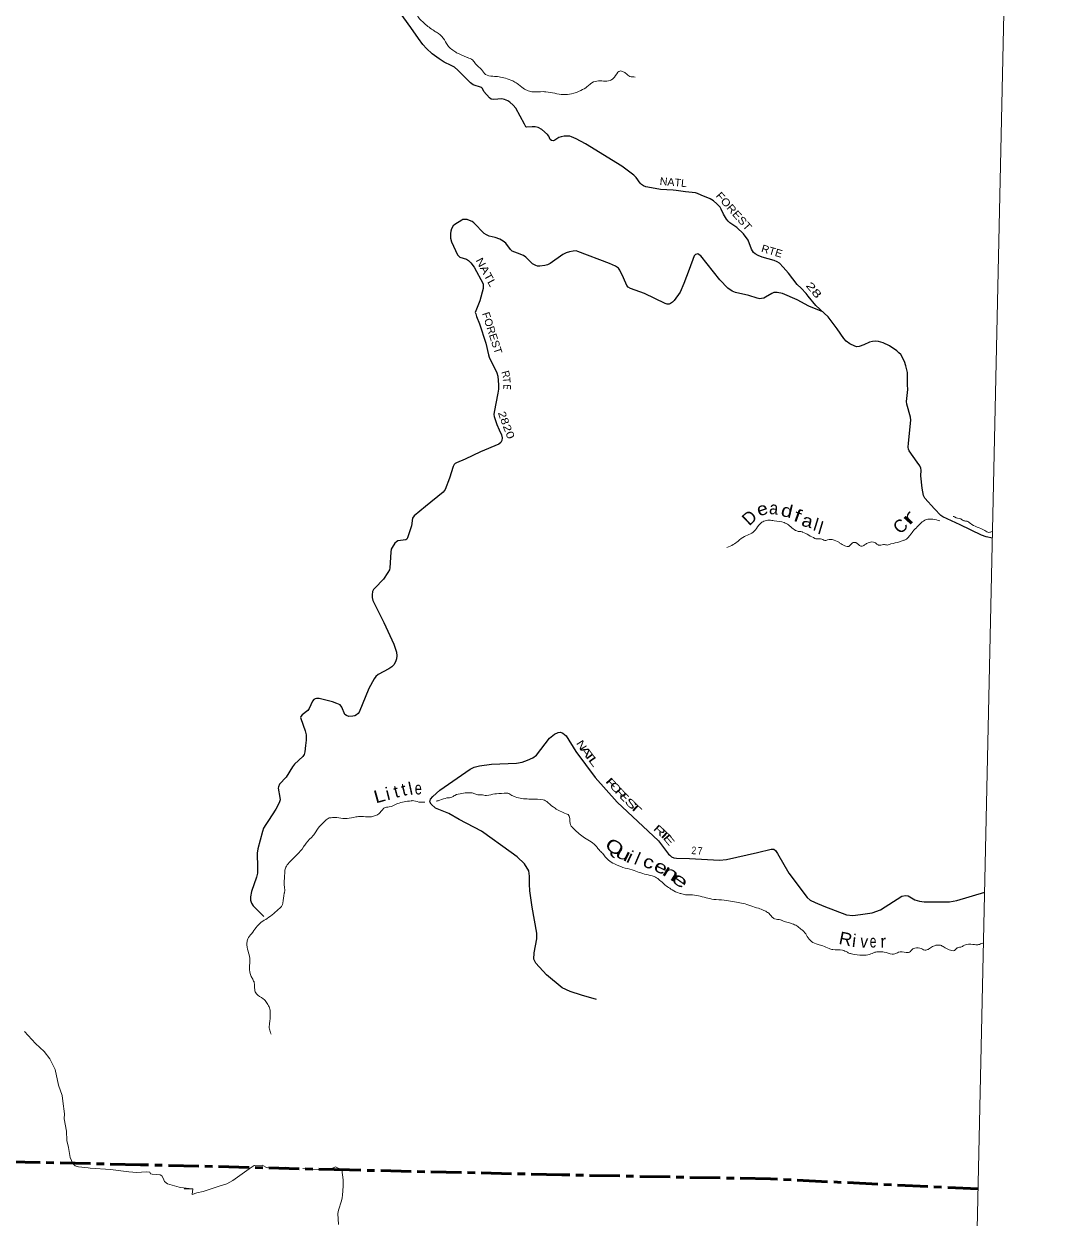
# Model space of a CAD drawing. Header units: feet. Extents: x -745759 to -493183, y 5472 to 195788.
# Drawn here: x -509306 to -493183, y 139782 to 158611 of the extents above; entities that cross this region are included whole.
import ezdxf
from ezdxf.enums import TextEntityAlignment as Align

# ---------------------------------------------------------------- set-up
doc = ezdxf.new("R2010")
doc.units = ezdxf.units.FT
doc.header["$LTSCALE"] = 80
doc.linetypes.add('DOT_DASHED', pattern=[7.7, 5, -1.2, 0.3, -1.2])
doc.linetypes.add('LONG_DASH_SHORT_DASH', pattern=[9.9, 6, -1.2, 1.5, -1.2])
for name, color, linetype, lineweight in [('11', 7, 'LONG_DASH_SHORT_DASH', 60), ('29', 7, 'Continuous', 25), ('39', 7, 'Continuous', 13), ('4', 7, 'Continuous', 13), ('44', 7, 'DOT_DASHED', 13)]:
    doc.layers.add(name, color=color, linetype=linetype, lineweight=lineweight)
doc.layers.add('30', color=7, linetype='Continuous')
doc.layers.add('41', color=7, linetype='Continuous')

msp = doc.modelspace()

# ---------------------------------------------------------------- linework, layer by layer
at = {"layer": '11'}
msp.add_lwpolyline([(-494256.43, 140240.87), (-497529.8, 140399.67), (-500822.87, 140464.02), (-504171.89, 140541.5), (-507464.61, 140623.9), (-510757.52, 140696.27), (-514064.29, 140778.94), (-517931.33, 140852.5), (-520678.25, 140922.22), (-523964.95, 141004.5), (-525139.88, 141032.44)], dxfattribs=at)
at = {"layer": '29'}
for points in [[(-503080.43, 158379.64), (-503204.25, 158556.59), (-503424.17, 158860.64), (-503597.71, 159085.79), (-503710.06, 159219.11), (-503750.45, 159256.5), (-503900.69, 159362.99), (-503938.12, 159400.25), (-503975.1, 159446.31), (-504089.02, 159642.51), (-504122.21, 159688.85), (-504131.8, 159703.3), (-504226.49, 159778.9), (-504240.85, 159799.38), (-504288.75, 159950.27), (-504337.7, 160089.36), (-504344.16, 160239.85)], [(-500595.88, 156798), (-500666.43, 156832.52), (-500696.1, 156841.07), (-500786.62, 156838.4), (-500832.11, 156830.47), (-500867.54, 156817.54), (-500934.38, 156775.21), (-500953.13, 156768.67), (-500983.47, 156771.11), (-501002.94, 156787.45), (-501026.43, 156838.66), (-501049.31, 156866.35), (-501135.92, 156943.83), (-501195.39, 156978.8), (-501240.17, 156989.1), (-501287.59, 156990.19), (-501374.2, 156983.45), (-501387.45, 156989.1), (-501411.23, 157032.12), (-501546.02, 157280.77), (-501586.88, 157331.94), (-501640.19, 157378.41), (-501672.79, 157399.48), (-501723.64, 157419.75), (-501768.93, 157428.14), (-501830.05, 157425.34), (-501902.54, 157420.39), (-501934.61, 157426.09), (-501964.22, 157447.37), (-502050.34, 157544.9), (-502073.7, 157593.93), (-502089.05, 157607.64), (-502220.68, 157651.7), (-502261.88, 157681.94), (-502334.75, 157757.66), (-502462.41, 157883.87), (-502516.54, 157926.54), (-502565.24, 157955.58), (-502678.59, 158007.39), (-502757.73, 158060.7), (-502866.4, 158140.51), (-502954.27, 158221.28), (-503015.68, 158287.1), (-503080.43, 158379.64)], [(-494030.55, 150502.65), (-494127.13, 150522.2), (-494199.79, 150549.06), (-494539.96, 150712.09), (-494814.42, 150836.46), (-494845.09, 150859.92), (-494942.08, 150962.68), (-495094.86, 151131.38), (-495118.15, 151176.15), (-495139.31, 151290.45), (-495156.78, 151485.23), (-495154.97, 151575.28), (-495159.89, 151607.6), (-495173.38, 151640.78), (-495215.92, 151702.67), (-495344.39, 151879.04), (-495354.39, 151907.89), (-495356.44, 151936.54), (-495351.52, 152001.46), (-495316.74, 152363.91), (-495320.64, 152412.43), (-495379.09, 152615.5), (-495384.05, 152658.04), (-495365.56, 152845.9), (-495367.81, 152920.13), (-495371.25, 153112.69), (-495393.25, 153217.85), (-495415.37, 153285.8), (-495477.05, 153397.01), (-495503.71, 153426.63), (-495537.91, 153458.07), (-495652.7, 153533.96), (-495752.03, 153583.55), (-495826.89, 153602.65), (-495870.08, 153607.36), (-495923.03, 153602.65), (-495966.97, 153590.74), (-496056.35, 153551.96), (-496131.37, 153524.99), (-496166.44, 153520.78), (-496197.64, 153527.98), (-496281.13, 153567.31), (-496336.21, 153606.75), (-496375.68, 153648.92), (-496476.6, 153800.81), (-496622.77, 153993.48), (-496813.5, 154172.76), (-496936.71, 154316.96), (-496969.87, 154359.56), (-497049.04, 154442.87), (-497107.19, 154501.97), (-497247.72, 154678.5), (-497329.83, 154775.97), (-497389.6, 154836.88), (-497424.38, 154859.4), (-497470.12, 154878.31), (-497661.75, 154935.29), (-497727.11, 154959.69), (-497771.18, 154983.03), (-497800.74, 155006.77), (-497831.71, 155058.12), (-497882.62, 155199.24), (-497956.55, 155302.61), (-498058.8, 155398.37), (-498171.53, 155476.24), (-498195.5, 155500.04), (-498222.1, 155532.79), (-498270.82, 155612.06), (-498308, 155688.35), (-498326.47, 155723.17), (-498375.46, 155776.04), (-498428.69, 155821.39), (-498480.16, 155853.79), (-498621.5, 155912.02), (-498681.3, 155937.04), (-498715.19, 155945.49), (-498869.59, 155961.81), (-499016.76, 155984.11), (-499067.92, 155990.82), (-499262.66, 156001.72), (-499464.87, 156036.79), (-499495.4, 156043.47), (-499532.22, 156059.84), (-499562.9, 156076.22), (-499588.03, 156098.77), (-499650.85, 156188.79), (-499687.5, 156226.57), (-499873.16, 156365.68), (-500449.68, 156721.12), (-500594.61, 156797.46), (-500595.88, 156798)], [(-501520.56, 154996), (-501603.81, 155029.68), (-501631.48, 155052.17), (-501707.16, 155152.47), (-501744.36, 155182.89), (-501799.21, 155215.92), (-501871.33, 155245.52), (-501968.99, 155265.04), (-502011.03, 155284.3), (-502046.72, 155308.03), (-502210.36, 155475.87), (-502236.45, 155495.32), (-502275.81, 155512.71), (-502314.68, 155524.99), (-502357.63, 155529.09), (-502382.18, 155527.04), (-502400.76, 155516.51), (-502511.05, 155449.26), (-502535.59, 155424.7), (-502563.49, 155377.12), (-502572.41, 155344.87), (-502578.55, 155303.93), (-502578.55, 155230.25), (-502563.06, 155174.4), (-502467.07, 154971.32), (-502453.77, 154953.92), (-502430.99, 154933.05), (-502325.29, 154900.93), (-502292.18, 154880.23), (-502257.4, 154843.39), (-502204.12, 154774.19), (-502064.11, 154514.87), (-502059.58, 154474.4), (-502060.02, 154441.19), (-502114.26, 154242.63), (-502179.69, 154088.11), (-502185.82, 154061.5), (-502180.28, 154037.17), (-502167.41, 153996), (-502122.19, 153883.53), (-502022.14, 153574.55), (-501980.25, 153395.25), (-501965.78, 153358.73), (-501844.03, 153107.54), (-501829.91, 153056.5), (-501819.68, 152921.41), (-501821.73, 152853.86), (-501830.69, 152790.18), (-501891.33, 152488.27), (-501894.35, 152451.66), (-501890.26, 152423.01), (-501848.42, 152294.78), (-501808.87, 152212.59)], [(-498898.96, 154519.83), (-498953.15, 154383.1), (-499052.08, 154247.72), (-499078.3, 154220.91), (-499107.31, 154202.69), (-499129.81, 154194.5), (-499162.53, 154190.41), (-499193.47, 154201.03), (-499518.82, 154361.77), (-499738.35, 154437.07), (-499775.49, 154460.99), (-499797.67, 154486.19), (-499849.88, 154606.91), (-499904.03, 154729.77), (-499926.11, 154758.88), (-499973.58, 154791.17), (-500068.89, 154831.85), (-500567.81, 155021.45), (-500596.29, 155030.56), (-500643.49, 155029.64), (-500698.72, 155019.4), (-500751.9, 155000.98), (-500804.98, 154974.32), (-501006, 154831.64), (-501049.53, 154811.66), (-501090.45, 154799.38), (-501166.01, 154790.54), (-501207.04, 154791.19), (-501233.63, 154799.38), (-501281.58, 154828.86), (-501391.13, 154934.47), (-501426.82, 154958.07), (-501520.56, 154996)], [(-496702.87, 154068.77), (-496924.28, 154157.79), (-497108.48, 154259.65), (-497338.97, 154360.37), (-497422.84, 154373.6), (-497480.12, 154373.6), (-497507.86, 154361.58), (-497606.94, 154299.91), (-497636.59, 154288.66), (-497670.93, 154282.4), (-497700, 154278.43), (-497742.96, 154284.57), (-497872.82, 154326.39), (-498081.49, 154377.69), (-498134.68, 154398.16), (-498201.34, 154445.04), (-498330.39, 154577.96), (-498631.71, 154952.99), (-498653.2, 154972.31), (-498678.78, 154983.56), (-498714.57, 154976.4), (-498736.28, 154952.97), (-498812.62, 154737.67), (-498898.96, 154519.83)], [(-501808.87, 152212.59), (-501770.45, 152132.74), (-501762.42, 152086.31), (-501769.57, 152040.24), (-501784.92, 152012.62), (-501812.69, 151987.03), (-502105.67, 151864.17), (-502346.17, 151748.33), (-502482.44, 151689.22), (-502503.91, 151682.06), (-502519.46, 151663.32), (-502537.66, 151629.86), (-502595.74, 151450.03), (-502663.46, 151270.64), (-502675.74, 151248.12), (-502694.47, 151225.12), (-502970.13, 151001.57), (-503151.32, 150852.06), (-503174.33, 150816.8), (-503192.23, 150694.45), (-503209.14, 150648.88), (-503255.64, 150506.14), (-503267.91, 150487.72), (-503284.26, 150477.71), (-503409.48, 150458.01), (-503431.55, 150444.73), (-503454.05, 150422.22), (-503499.05, 150356.72), (-503511.33, 150330.11), (-503520.95, 150281.52), (-503531.8, 150034.86), (-503541, 150001.59), (-503563.5, 149958.61), (-503633.27, 149856.16), (-503773.16, 149716.07), (-503790.63, 149692.58), (-503805.89, 149660.8), (-503814.07, 149609.63), (-503814.07, 149568.69), (-503801.49, 149518.18), (-503628.02, 149173.68), (-503468.63, 148829.45), (-503429.52, 148702.89), (-503425.43, 148649.67), (-503430.79, 148597.93), (-503445.88, 148553.47), (-503472.48, 148506.39), (-503501.11, 148475.69), (-503547.79, 148439.6), (-503717.05, 148354.51), (-503756.8, 148322.17), (-503783.39, 148285.33), (-503865.98, 148132.57), (-504017.05, 147760.14), (-504036.01, 147739.85), (-504060.56, 147717.33), (-504087.15, 147703.01), (-504119.43, 147693.85), (-504179.2, 147690.73), (-504219.71, 147703.79), (-504244.66, 147723.47), (-504293.75, 147840.15), (-504319.61, 147872.27), (-504369.43, 147897.46), (-504438.93, 147920.71), (-504650.65, 147972.91), (-504688.53, 147973.19), (-504711.03, 147969.1), (-504733.53, 147956.82), (-504754.27, 147934.74), (-504806.15, 147818.65), (-504826.71, 147787.6), (-504914.56, 147718.36), (-504938.02, 147689.38), (-504941.15, 147675.37), (-504939.11, 147656.95), (-504867.81, 147465.26), (-504855.24, 147401.1), (-504855.24, 147317.18), (-504862.13, 147234.35), (-504872.63, 147136.04), (-504886.23, 147090.3), (-504907.4, 147058.25), (-505039.23, 146938.68), (-505071.04, 146894.51), (-505169.51, 146736.45), (-505272.53, 146625.35), (-505290.36, 146584.21), (-505292.99, 146559.85), (-505266.94, 146413.17), (-505266.39, 146375.64), (-505280.71, 146328.56), (-505330.33, 146229.73), (-505447.67, 146048.73)], [(-500273.84, 143229.85), (-500513.66, 143296.15), (-500689.58, 143353.47), (-500815.3, 143410.17), (-501062.89, 143619.6), (-501232.75, 143803.46), (-501262.32, 143865.18), (-501258.46, 143964.51), (-501217.32, 144184.49), (-501215.74, 144272.78), (-501286.83, 144683.56), (-501323.94, 144941.17), (-501331.87, 145048.26), (-501329.56, 145174.09), (-501344.14, 145257.04), (-501411.64, 145365.52), (-501526.19, 145476.05), (-501620.83, 145548.92), (-502086.18, 145882.92), (-502443.02, 146068.35), (-502601.37, 146159.67), (-502814.16, 146246.01), (-502880.32, 146307.07), (-502900.77, 146343.91), (-502890.67, 146387.96), (-502855.77, 146429.88), (-502743.97, 146529.67), (-502268.23, 146861.8), (-502203.25, 146890.42), (-502121.43, 146914.99), (-501932.2, 146941.7), (-501537.65, 146956.26), (-501446.42, 146968.21), (-501364.6, 147000.95), (-501278.68, 147037.8), (-501222.56, 147078.7), (-501016.03, 147347.72), (-500939.13, 147414.42), (-500880.76, 147439.47), (-500843, 147441.03), (-500808.22, 147426.7), (-500755.53, 147386.91), (-500601.51, 147139.12), (-500297.11, 146729.91), (-499947.88, 146341.93), (-499297.13, 145731.44), (-499138.15, 145517.68), (-499120.31, 145501.76), (-499090.01, 145478.1), (-499056.87, 145464.41), (-499013.13, 145457.09), (-498808.12, 145453.19), (-498333.17, 145424.88), (-498225.42, 145436.06), (-497737.7, 145547.19), (-497521.08, 145599.26), (-497478.15, 145600.91), (-497453.6, 145576.35), (-497422.36, 145533.15), (-497239.91, 145222.61), (-496952.99, 144835.81), (-496903.36, 144796.5), (-496825.63, 144755.56), (-496691.24, 144702.37), (-496330.62, 144563.16), (-496232.79, 144555.15), (-496109.71, 144567.25), (-495925.61, 144595.91), (-495796.04, 144641.16), (-495461.29, 144859.95), (-495401.58, 144870.47), (-495359.01, 144864.04), (-495254.67, 144801.44), (-495179.01, 144778.08), (-495105.37, 144769.89), (-494925.83, 144767.08), (-494708.54, 144769.89), (-494589.34, 144790.77), (-494151.62, 144919.31)], [(-505447.67, 146048.73), (-505492.43, 145989.81), (-505525.69, 145928.39), (-505541.52, 145875.19), (-505615.16, 145605.01), (-505625.06, 145534.9), (-505619.17, 145312.01), (-505622.33, 145219.18), (-505635.56, 145155.78), (-505716.14, 144932.53), (-505729.72, 144849.72), (-505729.72, 144796.5), (-505717.44, 144745.33), (-505690.31, 144703.24), (-505619.67, 144639.68), (-505520.35, 144537.32)]]:
    msp.add_lwpolyline(points, dxfattribs=at)
at = {"layer": '39'}
for points in [[(-499666.71, 157772.36), (-499746.86, 157783.57), (-499780.64, 157800.11), (-499827.82, 157844.92), (-499853.66, 157857.34), (-499907.68, 157868.16), (-499936.29, 157848.53), (-500011.03, 157749.37), (-500059.97, 157720.02), (-500269.31, 157709.07), (-500368.78, 157668.43), (-500420.12, 157623.07), (-500520.12, 157560.38), (-500668.16, 157506.42), (-500795.06, 157496.26), (-501073.43, 157540.49), (-501115.59, 157543.11), (-501276.5, 157539.48), (-501350.47, 157556.61), (-501429.95, 157595.89), (-501526.65, 157671.51), (-501596.03, 157712.65), (-501711.63, 157754.46), (-501811.63, 157775.99), (-501909.91, 157785.47), (-502023.84, 157813.22), (-502086.33, 157890.35), (-502184.66, 157982.04), (-502227.53, 158038.82), (-502308.97, 158080.13), (-502324.9, 158086.38), (-502466.15, 158148.63), (-502523.61, 158183.57), (-502592.61, 158240.74), (-502620.03, 158271.22), (-502693.67, 158386.61), (-502798.03, 158478.4), (-502857.45, 158515.37), (-503005.4, 158633.86), (-503064.35, 158690.88), (-503163.25, 158842.74), (-503261.06, 158956.49), (-503435.32, 159151.57), (-503482.55, 159194.38), (-503530.25, 159301.37), (-503620.64, 159388.93), (-503750.31, 159430.96), (-503801.93, 159457.79), (-503819.73, 159470.08), (-503837.58, 159480.37), (-503908.06, 159559.62), (-503922.03, 159563.84), (-503925.81, 159573.92), (-503915.57, 159581.79), (-503929.02, 159608.06), (-503982.8, 159628.91), (-503984.33, 159648.98), (-504082.71, 159738.67), (-504107.73, 159785.16), (-504159.03, 159826.03), (-504168.31, 159858.25), (-504177.79, 159882.45), (-504248.46, 160037.91), (-504293.69, 160116.9)], [(-494648.73, 150845.26), (-494647.33, 150846.02), (-494629.44, 150837.74), (-494529.67, 150806.18), (-494480.1, 150777.38), (-494428.04, 150768.59), (-494382.54, 150737.83), (-494152.1, 150622.13), (-494084.45, 150593.06), (-494036.02, 150606.99), (-494029.23, 150608.84)], [(-498217.29, 150355.37), (-498117.68, 150402.02), (-498042.03, 150455.05), (-497941.74, 150529.76), (-497848.3, 150570.49), (-497768.44, 150631.48), (-497695.76, 150728.66), (-497667.05, 150752.3), (-497634.47, 150769.87), (-497551.69, 150784.69), (-497471.45, 150777.49), (-497315.37, 150747.1), (-497247.86, 150712.01), (-497093.5, 150609.47), (-497037.37, 150602.62), (-497023.4, 150598.4), (-496828.75, 150499.27), (-496800.81, 150490.84), (-496722.48, 150487.67), (-496656.65, 150466.65), (-496630.23, 150478.29), (-496583.87, 150483.62), (-496476.12, 150449.94), (-496434.49, 150425.26), (-496357.16, 150380), (-496293, 150373.04), (-496253.81, 150414.57), (-496227.26, 150432.23), (-496183.05, 150431.57), (-496105.96, 150376.29), (-496067.69, 150379.73), (-496045.15, 150397.45), (-496026.78, 150409.21), (-495975.91, 150434.53), (-495887.44, 150435.22), (-495840.03, 150400.43), (-495826.15, 150392.21), (-495747.54, 150401.07), (-495687.39, 150394.17), (-495630.69, 150411.37), (-495495.24, 150443.46), (-495438.39, 150466.69), (-495416.14, 150472.37), (-495313.27, 150571.12), (-495251.22, 150644.4), (-495234.71, 150662.2), (-495156.38, 150743.26), (-495072.75, 150794.16), (-494859.22, 150775.9)], [(-505658.63, 143350.49), (-505666.46, 143404.82), (-505672.45, 143491.14), (-505695.22, 143547.62), (-505725.94, 143608.23), (-505749.25, 143726.89), (-505741.59, 143879.18), (-505771.12, 143989.91), (-505788.06, 144122.51), (-505772.46, 144186.45), (-505716.29, 144265.83), (-505561.17, 144448.03), (-505467.29, 144506.8), (-505270.45, 144668.32), (-505235.38, 144705.9), (-505220.3, 144747.79), (-505198.49, 144903.88), (-505194.09, 144919.86), (-505191.02, 144963.93), (-505203.04, 145050.34), (-505194.42, 145158.5), (-505187.82, 145266.69), (-505166.2, 145330.54), (-505108.16, 145403.87), (-504895.62, 145633.35), (-504855.96, 145694.93), (-504742.56, 145813.57), (-504702.99, 145871.14), (-504619.88, 145984.21), (-504552.03, 146047.38), (-504488.68, 146090.56), (-504476.58, 146092.38), (-504402.03, 146099.3), (-504277.82, 146081.42), (-504209.44, 146082.42), (-504072.17, 146106.46), (-503983.51, 146115.17), (-503857.05, 146107.29), (-503822.79, 146110.79), (-503702.98, 146161.16), (-503647.19, 146224.5), (-503626.57, 146246.26), (-503543.69, 146265.08), (-503411.78, 146317.28), (-503310.58, 146345.86), (-503195.6, 146362.21), (-503181.49, 146364.01), (-503077.47, 146342.41), (-502985.07, 146339.04), (-502984.49, 146339.05)], [(-502804.15, 146355.32), (-502745.07, 146371.59), (-502633.68, 146406.04), (-502558.99, 146418.97), (-502510.09, 146446.32), (-502398.75, 146478.77), (-502289.94, 146489.19), (-502221.76, 146482.17), (-502166.02, 146459.28), (-502091.66, 146458.18), (-502007.54, 146444.91), (-501878.26, 146471.07), (-501854.1, 146472.72), (-501687.06, 146480.28), (-501655, 146475.79), (-501625.29, 146457.31), (-501557.73, 146424.22), (-501341.45, 146388.94), (-501293.22, 146388.23), (-501114.61, 146375.56), (-501076.71, 146362.97), (-501037.28, 146330.3), (-500928.76, 146244.47), (-500753.93, 146157.67), (-500724.07, 146145.19), (-500689.28, 146002.3), (-500672.11, 145963.95), (-500664.31, 145953.8), (-500629.04, 145915.18), (-500463.44, 145778.38), (-500271.81, 145637.18), (-500234.82, 145586.5), (-500181.8, 145533.58), (-500087.83, 145427.91), (-499990.79, 145366.32), (-499857.39, 145312.21), (-499709.59, 145271.92), (-499490.21, 145198.49), (-499364.32, 145166.55), (-499224.07, 145062.21), (-499083.83, 144957.87), (-498968.52, 144904.02), (-498946.56, 144897.68), (-498870.57, 144880.52), (-498794.21, 144879.39), (-498667.94, 144863.48), (-498426.02, 144807.77), (-498261.42, 144797.31)], [(-498261.42, 144797.31), (-498125.29, 144773.24), (-497903.23, 144727.85), (-497841.46, 144704.88), (-497719.74, 144666.98), (-497634.09, 144633.63), (-497578.54, 144602.73), (-497550.88, 144582.27), (-497509.83, 144533.53), (-497466.38, 144500.81), (-497370.3, 144483.34), (-497356.38, 144477.12), (-497188.81, 144422.51), (-497115.22, 144389.33), (-497050.1, 144338.24), (-497002.78, 144299.44), (-496950.34, 144222.46), (-496883.83, 144145.28), (-496780.48, 144095.62), (-496704.59, 144074.45), (-496607.03, 144034.9), (-496549.18, 144016), (-496396.59, 144007.73), (-496317.02, 143972.46), (-496305.11, 143966.27), (-496255.3, 143947.49), (-496072.8, 143928.75), (-495968.07, 143937.22), (-495884.76, 143974.09), (-495818.3, 143979.13), (-495737.97, 143975.93), (-495610.07, 143943.96), (-495571.79, 143947.41), (-495512.89, 143972.61), (-495388.29, 143970.76), (-495323.65, 143983.85), (-495307, 144007.66), (-495254.03, 144036.96), (-495151.64, 144031.44), (-495077.86, 144006.28), (-495051.5, 144015.92), (-495039.29, 144021.75), (-494973.98, 144062.9), (-494945.51, 144076.52), (-494848.86, 144083.11), (-494793.26, 144054.21), (-494713.83, 144012.93), (-494629.62, 144003.66), (-494586.51, 144041.13), (-494564.21, 144048.82), (-494515.7, 144060.13), (-494470.86, 144085.54), (-494337.89, 144097.61), (-494289.81, 144090.88), (-494235.36, 144098.1), (-494173.86, 144113.29), (-494171.28, 144111.75)], [(-505658.64, 143350.57), (-505639.09, 143318.24), (-505532.22, 143239.93), (-505477.17, 143180.68), (-505457.73, 143148.21), (-505427, 143077.4), (-505420.39, 143005.06), (-505431.45, 142850.82), (-505433.18, 142762.6), (-505406.62, 142683.85)]]:
    msp.add_spline(points, degree=3, dxfattribs=at)
at = {"layer": '4'}
msp.add_lwpolyline([(-739699.92, 195787.95), (-708889.59, 194791.67), (-678077.93, 193837.75), (-647264.98, 192926.23), (-616450.81, 192057.09), (-585635.48, 191230.34), (-554819.03, 190445.97), (-524001.53, 189704), (-493183.05, 189004.41), (-497222.97, 5471.78), (-528293.91, 6177.09), (-559363.85, 6925.15), (-590432.73, 7715.93), (-621500.49, 8549.46), (-652567.08, 9425.72), (-683632.43, 10344.71), (-714696.49, 11306.44), (-745759.19, 12310.89)], close=True, dxfattribs=at)
msp.add_lwpolyline([(-739699.92, 195787.95), (-708889.59, 194791.67), (-678077.93, 193837.75), (-647264.98, 192926.23), (-616450.81, 192057.09), (-585635.48, 191230.34), (-554819.03, 190445.97), (-524001.53, 189704), (-493183.05, 189004.41), (-497222.97, 5471.78), (-528293.91, 6177.09), (-559363.85, 6925.15), (-590432.73, 7715.93), (-621500.49, 8549.46), (-652567.08, 9425.72), (-683632.43, 10344.71), (-714696.49, 11306.44), (-745759.19, 12310.89)], close=True, dxfattribs=at)
at = {"layer": '44'}
for points in [[(-508536.29, 140640.83), (-508578.55, 140737.94), (-508603.62, 140892.88), (-508629.51, 141005.72), (-508632.65, 141152.21), (-508668.97, 141347.49), (-508667.44, 141425.69), (-508689.59, 141626.71), (-508699.86, 141717.17), (-508760.96, 141876.83), (-508812.27, 142126.57), (-508899.35, 142292.75), (-508987.41, 142408.81), (-509123.47, 142533.83), (-509298.41, 142723.79)], [(-504291.03, 140543.99), (-504392.33, 140591.51), (-504507.27, 140535.51), (-505182.13, 140584.14), (-505466.52, 140573.82), (-505545.57, 140616.49), (-505676.21, 140609.01), (-505751.44, 140560.33), (-506010.07, 140372.82), (-506107.38, 140324.58), (-506208.39, 140292.45), (-506477.13, 140203.42), (-506577.98, 140179.32), (-506652.75, 140154.7), (-506640.94, 140244.74), (-506777.44, 140245.4), (-506653.02, 140242.97), (-506837.29, 140264.62), (-506857.24, 140271.03), (-507040.95, 140320.75), (-507088.41, 140357.79), (-507109.46, 140410.35), (-507128.78, 140448.84), (-507154.59, 140463.39), (-507280.86, 140473.88), (-507306.79, 140482.41), (-507318.39, 140504.7), (-507376.51, 140509.85), (-507527.25, 140500.76), (-507651.51, 140511.21), (-507939.89, 140546.93), (-508262.63, 140571.29), (-508290.64, 140575.85), (-508442.92, 140590.86), (-508496.87, 140603.95), (-508539.5, 140645.55), (-508576.43, 140641.61)], [(-504341.37, 139680.28), (-504351.99, 139855), (-504344.91, 139909.02), (-504295.92, 140052.48), (-504286.95, 140100.45), (-504280.1, 140142.44), (-504269.24, 140286.65), (-504271.36, 140382.97), (-504291.03, 140543.99)]]:
    msp.add_lwpolyline(points, dxfattribs=at)

# ---------------------------------------------------------------- texts
at = {"layer": '30'}
for s, rotation, width, p in [('NATL', 355.02, 1.05, (-499281.73, 156073.84)), ('FOREST', 311.745, 1.15, (-498402.06, 155895.68)), ('RTE', 343.44, 1.05, (-497685.87, 155019.18)), ('28', 310.137, 1.55, (-496981.92, 154483.02))]:
    msp.add_text(s, height=120, rotation=rotation, dxfattribs=dict(at, width=width)).set_placement(p)
for s, rotation, width, p in [('NATL', 298.365, 1.2, (-502067.05, 154667.65)), ('FOREST', 287.942, 1.05, (-501977.53, 153720.18)), ('R', 285.464, 0.95, (-501761.3, 153071.03)), ('T', 274.331, 0.9, (-501751.93, 152990.93)), ('E', 267.991, 0.75, (-501743.66, 152887.81)), ('2', 288.071, 1.2, (-501813.94, 152429.49)), ('8', 288.071, 1.2, (-501776.49, 152329.87)), ('20', 291.695, 1.3, (-501713.21, 152161.27)), ('N', 301.864, 1.3, (-500560.14, 147207.85)), ('A', 306.645, 1.6, (-500487.38, 147101.88)), ('T', 306.645, 1.75, (-500429.93, 147025.74)), ('L', 306.645, 1.75, (-500364.37, 146942.58)), ('F', 311.991, 1.85, (-500083.82, 146597.59)), ('O', 311.991, 1.5, (-500017.26, 146528.21)), ('R', 311.991, 1.55, (-499935.74, 146438.06)), ('S', 316.828, 1.75, (-499773.32, 146274.15)), ('T', 316.828, 2, (-499699.39, 146203.62)), ('R', 316.828, 1.6, (-499320.39, 145849.23)), ('T', 316.828, 2, (-499241.17, 145777.15)), ('E', 309.639, 1.65, (-499178.27, 145706.03)), ('2', 356.589, 0.85, (-498742.75, 145519.41)), ('7', 356.589, 0.85, (-498645.41, 145511.07))]:
    msp.add_text(s, height=120, rotation=rotation, dxfattribs=dict(at, width=width)).set_placement(p, align=Align.CENTER)
msp.add_text('E', height=120, rotation=314.828, dxfattribs=at).set_placement((-499875.79, 146377.24), align=Align.CENTER)
at = {"layer": '41'}
for s, rotation, width, p in [('e', 18.326, 1.15, (-497712.1, 150842.55)), ('a', 353.989, 0.95, (-497557.88, 150885.39)), ('d', 347.022, 1.2, (-497378.43, 150856.9)), ('f', 340.449, 1.4, (-497182.99, 150780.42)), ('a', 345.91, 1.15, (-497053.99, 150700.2)), ('r', 47.119, 2.15, (-495345.62, 150688)), ('L', 15.451, 1.15, (-503754.82, 146319.59)), ('e', 2.051, 0.75, (-503138, 146458.98)), ('Q', 326.179, 1.35, (-500159.15, 145628.41)), ('u', 333.769, 1.5, (-499992.48, 145490.97)), ('i', 334.714, 1.15, (-499817.67, 145402.08)), ('c', 343.013, 1.25, (-499558.67, 145327.19)), ('e', 335.026, 1.35, (-499389.04, 145271.17)), ('n', 328.349, 1.65, (-499255.68, 145205.29)), ('e', 324.607, 1.65, (-499112.17, 145103.59)), ('R', 348.558, 1.05, (-496463.88, 144106.88)), ('v', 354.49, 0.9, (-496122.06, 144050.8)), ('e', 0.424, 0.7, (-495963.6, 144047.32))]:
    msp.add_text(s, height=200, rotation=rotation, dxfattribs=dict(at, width=width)).set_placement(p)
for s, rotation, p in [('D', 43.774, (-497863.44, 150687.19)), ('l', 342.833, (-496870, 150630.24)), ('l', 343.501, (-496794.75, 150575.83)), ('C', 42.211, (-495487, 150554.48)), ('i', 13.97, (-503572.2, 146369.47)), ('t', 14.431, (-503444.91, 146404.05)), ('t', 13.529, (-503326.74, 146435.46)), ('l', 12.205, (-503216.05, 146450.51)), ('l', 336.67, (-499694.81, 145370.79)), ('i', 353.065, (-496251.37, 144061.73)), ('r', 0.108, (-495797.76, 144046.69))]:
    msp.add_text(s, height=200, rotation=rotation, dxfattribs=at).set_placement(p)

doc.saveas('drawing.dxf')
